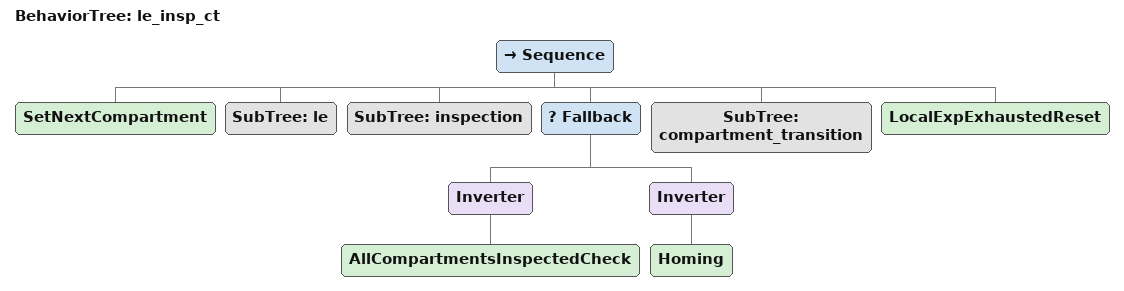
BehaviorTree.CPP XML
<?xml version="1.0" encoding="UTF-8"?>
<root BTCPP_format="4">
  <include path="./le.xml" />
  <include path="./compartment_transition.xml" />
  <include path="./homing.xml" />
  <BehaviorTree ID="le_insp_ct">
    <Sequence>
      <SetNextCompartment/>
      <SubTree ID="le"/>
      <SubTree ID="inspection"/>
      <Fallback>
        <Inverter>
          <AllCompartmentsInspectedCheck/>
        </Inverter>
        <Inverter>
          <Homing/>
        </Inverter>
      </Fallback>
      <SubTree ID="compartment_transition"/>
      <LocalExpExhaustedReset/>
    </Sequence>
  </BehaviorTree>

</root>
